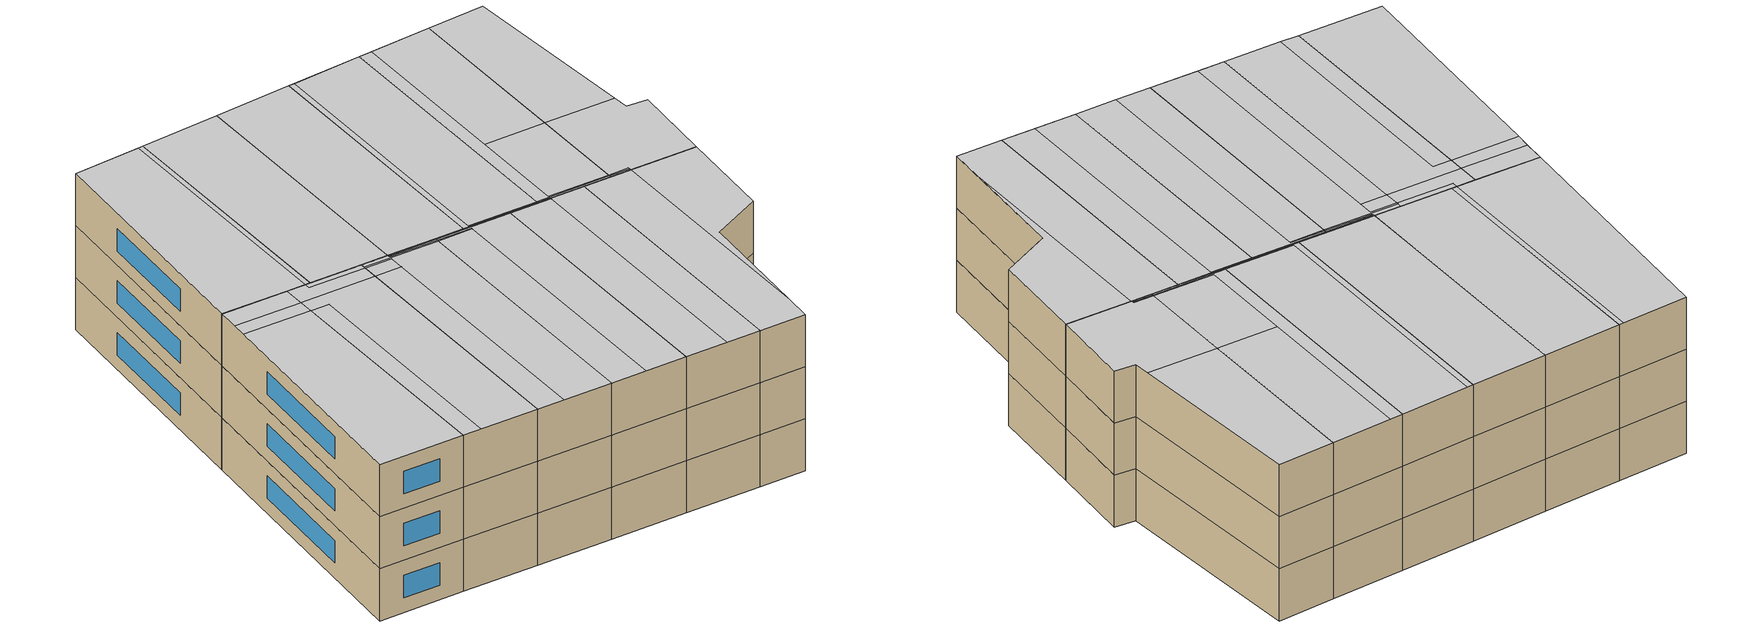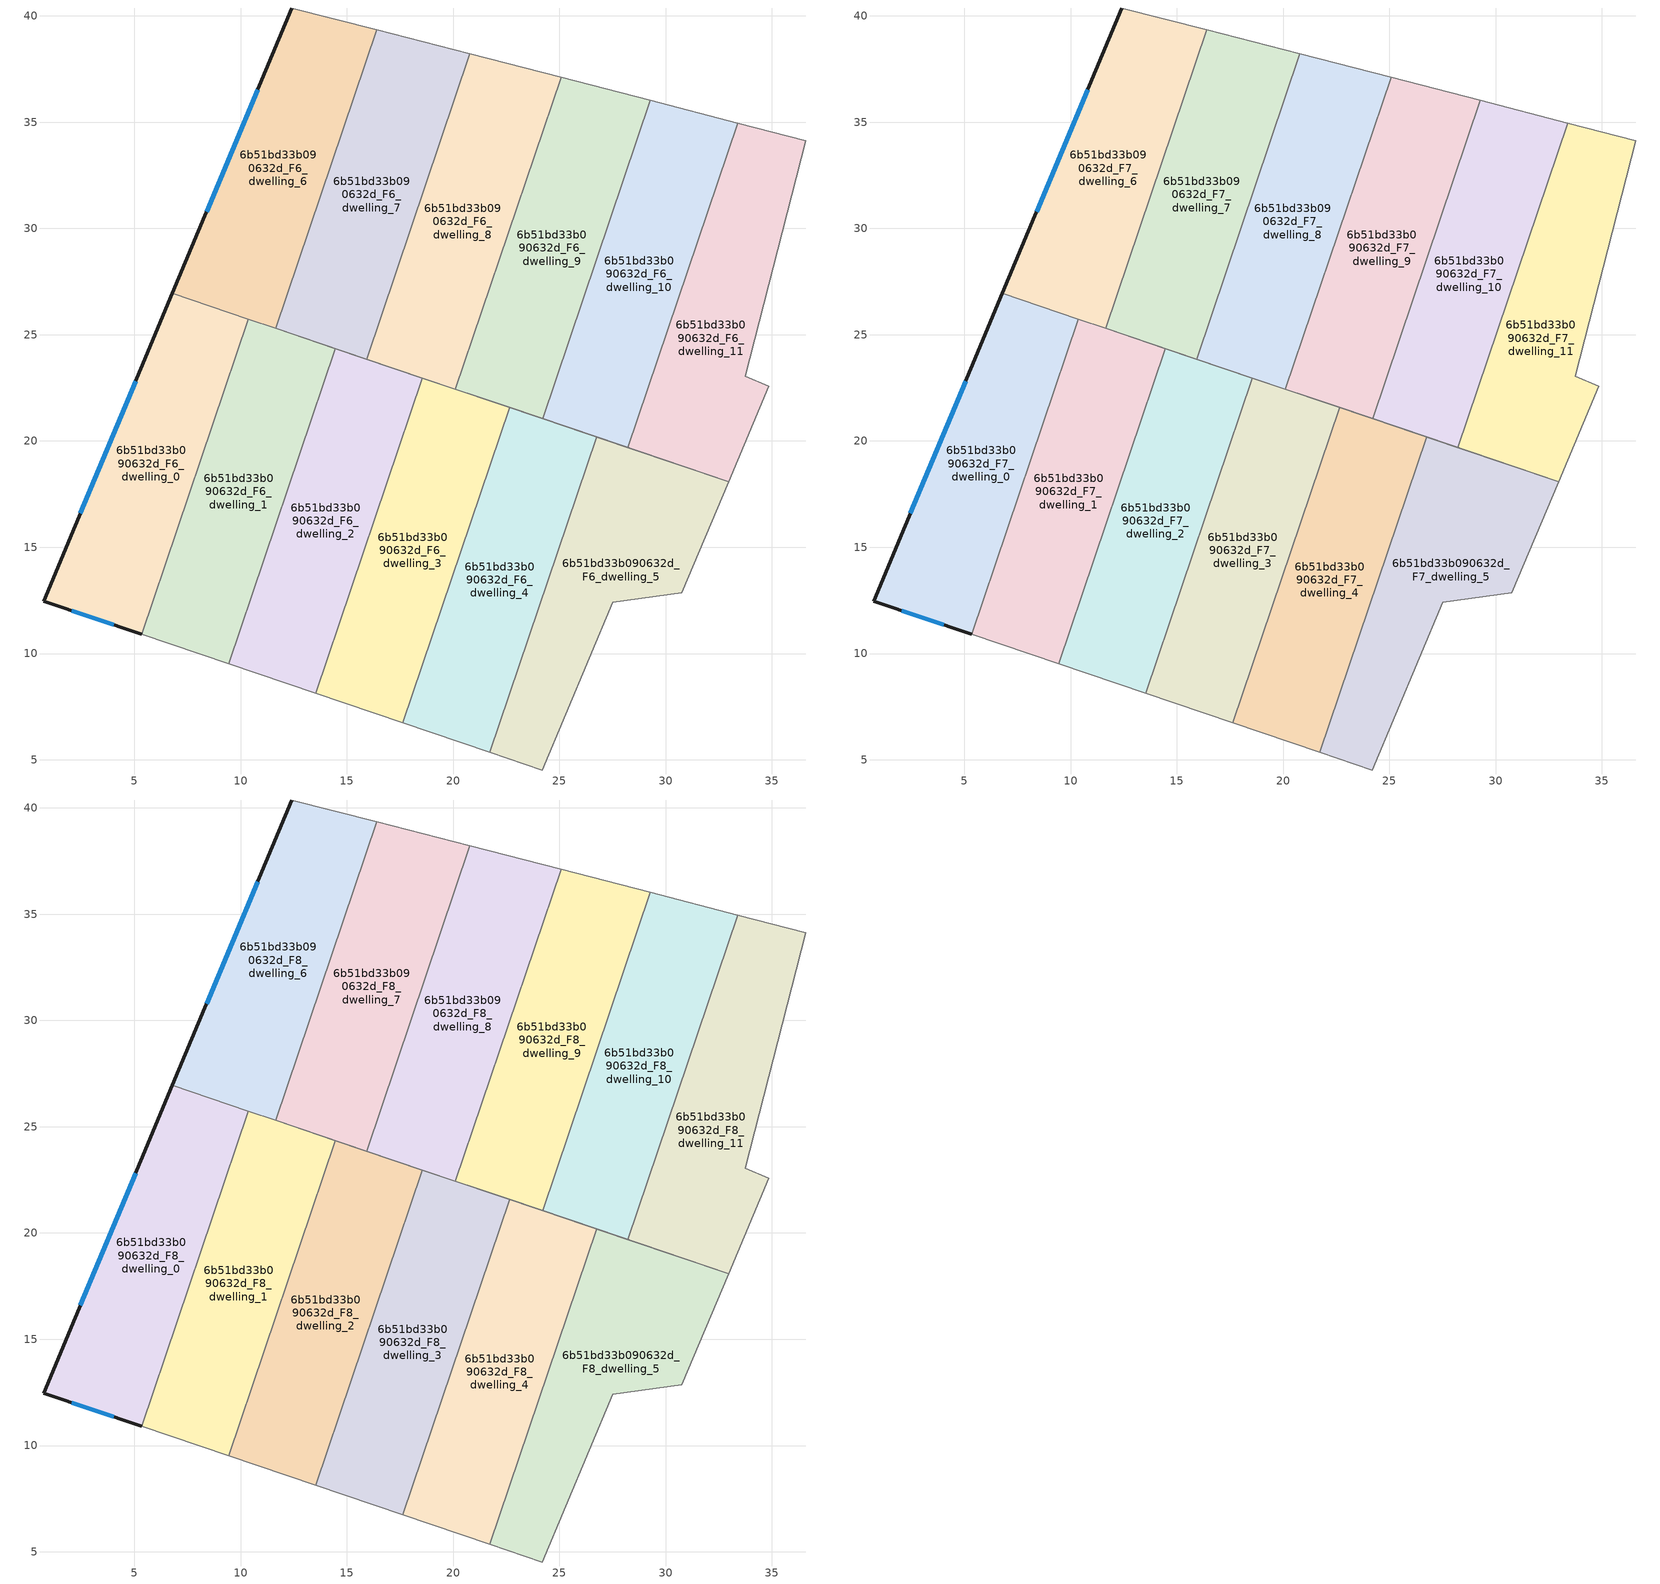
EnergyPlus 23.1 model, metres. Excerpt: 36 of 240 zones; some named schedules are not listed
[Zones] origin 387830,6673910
6b51bd33b090632d_F6_dwelling_0
 floor to 6b51bd33b090632d_F5_dwelling_0 (EU_floor_Construction): 10.37,25.74 5.35,10.91 0.73,12.47 6.79,26.95 z18
 wall outside (EU_wall_Construction): 6.79,26.95 0.73,12.47 5.35,10.91 z18:21
 wall to 6b51bd33b090632d_F6_dwelling_1 (EU_wall_Construction): 5.35,10.91 10.37,25.74 z18:21
 wall to 6b51bd33b090632d_F6_dwelling_6 (EU_wall_Construction): 10.37,25.74 6.79,26.95 z18:21
 window (EU_Window_Construction): 2.05,12.02 4.03,11.35 / 5.06,22.81 2.47,16.6 z18.86:20.14
6b51bd33b090632d_F6_dwelling_1
 floor to 6b51bd33b090632d_F5_dwelling_1 (EU_floor_Construction): 14.46,24.35 9.44,9.52 5.35,10.91 10.37,25.74 z18
 wall to 6b51bd33b090632d_F6_dwelling_2 (EU_wall_Construction): 9.44,9.52 14.46,24.35 z18:21
 wall adiabatic (EU_wall_Construction): 5.35,10.91 9.44,9.52 / 14.46,24.35 11.65,25.3 z18:21
 wall to 6b51bd33b090632d_F6_dwelling_6 (EU_wall_Construction): 11.65,25.3 10.37,25.74 z18:21
6b51bd33b090632d_F6_dwelling_10
 floor to 6b51bd33b090632d_F5_dwelling_10 (EU_floor_Construction): 33.4,34.96 28.22,19.69 24.21,21.05 29.28,36.02 z18
 wall to 6b51bd33b090632d_F6_dwelling_11 (EU_wall_Construction): 28.22,19.69 33.4,34.96 z18:21
 wall adiabatic (EU_wall_Construction): 24.21,21.05 28.22,19.69 / 33.4,34.96 29.28,36.02 z18:21
 wall to 6b51bd33b090632d_F6_dwelling_9 (EU_wall_Construction): 29.28,36.02 24.21,21.05 z18:21
6b51bd33b090632d_F6_dwelling_11
 floor to 6b51bd33b090632d_F5_dwelling_11 (EU_floor_Construction): 36.6,34.13 33.75,23.04 34.85,22.58 32.96,18.08 28.22,19.69 33.4,34.96 z18
 wall adiabatic (EU_wall_Construction): 28.22,19.69 32.96,18.08 34.85,22.58 33.75,23.04 36.6,34.13 33.4,34.96 z18:21
6b51bd33b090632d_F6_dwelling_2
 floor to 6b51bd33b090632d_F5_dwelling_2 (EU_floor_Construction): 18.56,22.96 13.54,8.13 9.44,9.52 14.46,24.35 z18
 wall adiabatic (EU_wall_Construction): 9.44,9.52 13.54,8.13 18.56,22.96 14.46,24.35 z18:21
6b51bd33b090632d_F6_dwelling_3
 floor to 6b51bd33b090632d_F5_dwelling_3 (EU_floor_Construction): 22.65,21.58 17.63,6.75 13.54,8.13 18.56,22.96 z18
 wall to 6b51bd33b090632d_F6_dwelling_4 (EU_wall_Construction): 17.63,6.75 22.65,21.58 z18:21
 wall adiabatic (EU_wall_Construction): 22.65,21.58 18.56,22.96 13.54,8.13 17.63,6.75 z18:21
6b51bd33b090632d_F6_dwelling_4
 floor to 6b51bd33b090632d_F5_dwelling_4 (EU_floor_Construction): 26.75,20.19 21.72,5.36 17.63,6.75 22.65,21.58 z18
 wall to 6b51bd33b090632d_F6_dwelling_5 (EU_wall_Construction): 21.72,5.36 26.75,20.19 z18:21
 wall adiabatic (EU_wall_Construction): 17.63,6.75 21.72,5.36 / 26.75,20.19 22.65,21.58 z18:21
6b51bd33b090632d_F6_dwelling_5
 floor to 6b51bd33b090632d_F5_dwelling_5 (EU_floor_Construction): 32.96,18.08 30.77,12.86 27.51,12.42 24.2,4.52 21.72,5.36 26.75,20.19 z18
 wall adiabatic (EU_wall_Construction): 21.72,5.36 24.2,4.52 27.51,12.42 30.77,12.86 32.96,18.08 26.75,20.19 z18:21
6b51bd33b090632d_F6_dwelling_6
 floor to 6b51bd33b090632d_F5_dwelling_6 (EU_floor_Construction): 16.4,39.34 11.65,25.3 6.79,26.95 12.41,40.37 z18
 wall outside (EU_wall_Construction): 12.41,40.37 6.79,26.95 z18:21
 wall to 6b51bd33b090632d_F6_dwelling_7 (EU_wall_Construction): 11.65,25.3 16.4,39.34 z18:21
 wall adiabatic (EU_wall_Construction): 16.4,39.34 12.41,40.37 z18:21
 window (EU_Window_Construction): 10.81,36.53 8.4,30.78 z18.86:20.14
6b51bd33b090632d_F6_dwelling_7
 floor to 6b51bd33b090632d_F5_dwelling_7 (EU_floor_Construction): 20.79,38.21 15.93,23.85 11.65,25.3 16.4,39.34 z18
 wall to 6b51bd33b090632d_F6_dwelling_8 (EU_wall_Construction): 15.93,23.85 20.79,38.21 z18:21
 wall adiabatic (EU_wall_Construction): 11.65,25.3 15.93,23.85 / 20.79,38.21 16.4,39.34 z18:21
6b51bd33b090632d_F6_dwelling_8
 floor to 6b51bd33b090632d_F5_dwelling_8 (EU_floor_Construction): 25.08,37.1 20.11,22.44 15.93,23.85 20.79,38.21 z18
 wall to 6b51bd33b090632d_F6_dwelling_9 (EU_wall_Construction): 20.11,22.44 25.08,37.1 z18:21
 wall adiabatic (EU_wall_Construction): 15.93,23.85 20.11,22.44 / 25.08,37.1 20.79,38.21 z18:21
6b51bd33b090632d_F6_dwelling_9
 floor to 6b51bd33b090632d_F5_dwelling_9 (EU_floor_Construction): 29.28,36.02 24.21,21.05 20.11,22.44 25.08,37.1 z18
 wall adiabatic (EU_wall_Construction): 20.11,22.44 24.21,21.05 / 29.28,36.02 25.08,37.1 z18:21
6b51bd33b090632d_F7_dwelling_0
 floor to 6b51bd33b090632d_F6_dwelling_0 (EU_floor_Construction): 10.37,25.74 5.35,10.91 0.73,12.47 6.79,26.95 z21
 wall outside (EU_wall_Construction): 6.79,26.95 0.73,12.47 5.35,10.91 z21:24
 wall to 6b51bd33b090632d_F7_dwelling_1 (EU_wall_Construction): 5.35,10.91 10.37,25.74 z21:24
 wall to 6b51bd33b090632d_F7_dwelling_6 (EU_wall_Construction): 10.37,25.74 6.79,26.95 z21:24
 window (EU_Window_Construction): 2.05,12.02 4.03,11.35 / 5.06,22.81 2.47,16.6 z21.86:23.14
6b51bd33b090632d_F7_dwelling_1
 floor to 6b51bd33b090632d_F6_dwelling_1 (EU_floor_Construction): 14.46,24.35 9.44,9.52 5.35,10.91 10.37,25.74 z21
 wall to 6b51bd33b090632d_F7_dwelling_2 (EU_wall_Construction): 9.44,9.52 14.46,24.35 z21:24
 wall adiabatic (EU_wall_Construction): 5.35,10.91 9.44,9.52 / 14.46,24.35 11.65,25.3 z21:24
 wall to 6b51bd33b090632d_F7_dwelling_6 (EU_wall_Construction): 11.65,25.3 10.37,25.74 z21:24
6b51bd33b090632d_F7_dwelling_10
 floor to 6b51bd33b090632d_F6_dwelling_10 (EU_floor_Construction): 33.4,34.96 28.22,19.69 24.21,21.05 29.28,36.02 z21
 wall to 6b51bd33b090632d_F7_dwelling_11 (EU_wall_Construction): 28.22,19.69 33.4,34.96 z21:24
 wall adiabatic (EU_wall_Construction): 24.21,21.05 28.22,19.69 / 33.4,34.96 29.28,36.02 z21:24
 wall to 6b51bd33b090632d_F7_dwelling_9 (EU_wall_Construction): 29.28,36.02 24.21,21.05 z21:24
6b51bd33b090632d_F7_dwelling_11
 floor to 6b51bd33b090632d_F6_dwelling_11 (EU_floor_Construction): 36.6,34.13 33.75,23.04 34.85,22.58 32.96,18.08 28.22,19.69 33.4,34.96 z21
 wall adiabatic (EU_wall_Construction): 28.22,19.69 32.96,18.08 34.85,22.58 33.75,23.04 36.6,34.13 33.4,34.96 z21:24
6b51bd33b090632d_F7_dwelling_2
 floor to 6b51bd33b090632d_F6_dwelling_2 (EU_floor_Construction): 18.56,22.96 13.54,8.13 9.44,9.52 14.46,24.35 z21
 wall adiabatic (EU_wall_Construction): 9.44,9.52 13.54,8.13 18.56,22.96 14.46,24.35 z21:24
6b51bd33b090632d_F7_dwelling_3
 floor to 6b51bd33b090632d_F6_dwelling_3 (EU_floor_Construction): 22.65,21.58 17.63,6.75 13.54,8.13 18.56,22.96 z21
 wall to 6b51bd33b090632d_F7_dwelling_4 (EU_wall_Construction): 17.63,6.75 22.65,21.58 z21:24
 wall adiabatic (EU_wall_Construction): 22.65,21.58 18.56,22.96 13.54,8.13 17.63,6.75 z21:24
6b51bd33b090632d_F7_dwelling_4
 floor to 6b51bd33b090632d_F6_dwelling_4 (EU_floor_Construction): 26.75,20.19 21.72,5.36 17.63,6.75 22.65,21.58 z21
 wall to 6b51bd33b090632d_F7_dwelling_5 (EU_wall_Construction): 21.72,5.36 26.75,20.19 z21:24
 wall adiabatic (EU_wall_Construction): 17.63,6.75 21.72,5.36 / 26.75,20.19 22.65,21.58 z21:24
6b51bd33b090632d_F7_dwelling_5
 floor to 6b51bd33b090632d_F6_dwelling_5 (EU_floor_Construction): 32.96,18.08 30.77,12.86 27.51,12.42 24.2,4.52 21.72,5.36 26.75,20.19 z21
 wall adiabatic (EU_wall_Construction): 21.72,5.36 24.2,4.52 27.51,12.42 30.77,12.86 32.96,18.08 26.75,20.19 z21:24
6b51bd33b090632d_F7_dwelling_6
 floor to 6b51bd33b090632d_F6_dwelling_6 (EU_floor_Construction): 16.4,39.34 11.65,25.3 6.79,26.95 12.41,40.37 z21
 wall outside (EU_wall_Construction): 12.41,40.37 6.79,26.95 z21:24
 wall to 6b51bd33b090632d_F7_dwelling_7 (EU_wall_Construction): 11.65,25.3 16.4,39.34 z21:24
 wall adiabatic (EU_wall_Construction): 16.4,39.34 12.41,40.37 z21:24
 window (EU_Window_Construction): 10.81,36.53 8.4,30.78 z21.86:23.14
6b51bd33b090632d_F7_dwelling_7
 floor to 6b51bd33b090632d_F6_dwelling_7 (EU_floor_Construction): 20.79,38.21 15.93,23.85 11.65,25.3 16.4,39.34 z21
 wall to 6b51bd33b090632d_F7_dwelling_8 (EU_wall_Construction): 15.93,23.85 20.79,38.21 z21:24
 wall adiabatic (EU_wall_Construction): 11.65,25.3 15.93,23.85 / 20.79,38.21 16.4,39.34 z21:24
6b51bd33b090632d_F7_dwelling_8
 floor to 6b51bd33b090632d_F6_dwelling_8 (EU_floor_Construction): 25.08,37.1 20.11,22.44 15.93,23.85 20.79,38.21 z21
 wall to 6b51bd33b090632d_F7_dwelling_9 (EU_wall_Construction): 20.11,22.44 25.08,37.1 z21:24
 wall adiabatic (EU_wall_Construction): 15.93,23.85 20.11,22.44 / 25.08,37.1 20.79,38.21 z21:24
6b51bd33b090632d_F7_dwelling_9
 floor to 6b51bd33b090632d_F6_dwelling_9 (EU_floor_Construction): 29.28,36.02 24.21,21.05 20.11,22.44 25.08,37.1 z21
 wall adiabatic (EU_wall_Construction): 20.11,22.44 24.21,21.05 / 29.28,36.02 25.08,37.1 z21:24
6b51bd33b090632d_F8_dwelling_0
 floor to 6b51bd33b090632d_F7_dwelling_0 (EU_floor_Construction): 10.37,25.74 5.35,10.91 0.73,12.47 6.79,26.95 z24
 wall outside (EU_wall_Construction): 6.79,26.95 0.73,12.47 5.35,10.91 z24:27
 wall to 6b51bd33b090632d_F8_dwelling_1 (EU_wall_Construction): 5.35,10.91 10.37,25.74 z24:27
 wall to 6b51bd33b090632d_F8_dwelling_6 (EU_wall_Construction): 10.37,25.74 6.79,26.95 z24:27
 window (EU_Window_Construction): 2.05,12.02 4.03,11.35 / 5.06,22.81 2.47,16.6 z24.86:26.14
 ceiling to 6b51bd33b090632d_F9_dwelling_1 (EU_floor_Construction): 5.35,10.91 9.69,23.72 5.97,24.98 0.73,12.47 z27
 ceiling to 6b51bd33b090632d_F9_dwelling_0 (EU_floor_Construction): 9.97,24.55 10.37,25.74 6.79,26.95 6.31,25.79 z27
 ceiling to 6b51bd33b090632d_F9_dwelling_3 (EU_floor_Construction): 9.69,23.72 9.97,24.55 6.31,25.79 5.97,24.98 z27
6b51bd33b090632d_F8_dwelling_1
 floor to 6b51bd33b090632d_F7_dwelling_1 (EU_floor_Construction): 14.46,24.35 9.44,9.52 5.35,10.91 10.37,25.74 z24
 wall to 6b51bd33b090632d_F8_dwelling_2 (EU_wall_Construction): 9.44,9.52 14.46,24.35 z24:27
 wall adiabatic (EU_wall_Construction): 5.35,10.91 9.44,9.52 / 14.46,24.35 11.65,25.3 z24:27
 wall to 6b51bd33b090632d_F8_dwelling_6 (EU_wall_Construction): 11.65,25.3 10.37,25.74 z24:27
 ceiling to 6b51bd33b090632d_F9_dwelling_3 (EU_floor_Construction): 9.44,9.52 14.06,23.17 9.97,24.55 9.69,23.72 10.69,23.38 6.35,10.57 z27
 ceiling to 6b51bd33b090632d_F9_dwelling_1 (EU_floor_Construction): 6.35,10.57 10.69,23.38 9.69,23.72 5.35,10.91 z27
 ceiling to 6b51bd33b090632d_F9_dwelling_0 (EU_floor_Construction): 14.06,23.17 14.35,24.03 11.27,25.07 11.37,25.39 10.37,25.74 9.97,24.55 z27
 ceiling adiabatic (EU_roof_Construction): 14.35,24.03 14.46,24.35 11.37,25.39 11.27,25.07 z27
6b51bd33b090632d_F8_dwelling_10
 floor to 6b51bd33b090632d_F7_dwelling_10 (EU_floor_Construction): 33.4,34.96 28.22,19.69 24.21,21.05 29.28,36.02 z24
 wall to 6b51bd33b090632d_F8_dwelling_11 (EU_wall_Construction): 28.22,19.69 33.4,34.96 z24:27
 wall adiabatic (EU_wall_Construction): 24.21,21.05 28.22,19.69 / 33.4,34.96 29.28,36.02 z24:27
 wall to 6b51bd33b090632d_F8_dwelling_9 (EU_wall_Construction): 29.28,36.02 24.21,21.05 z24:27
 ceiling to 6b51bd33b090632d_F9_dwelling_8 (EU_floor_Construction): 30.1,25.23 33.4,34.96 30,35.83 26.79,26.35 z27
 ceiling to 6b51bd33b090632d_F9_dwelling_10 (EU_floor_Construction): 28.29,19.88 30.1,25.23 26.79,26.35 24.98,21 z27
 ceiling to 6b51bd33b090632d_F9_dwelling_9 (EU_floor_Construction): 28.23,19.69 28.26,19.79 24.24,21.15 24.21,21.06 24.92,20.82 24.92,20.81 z27
 ceiling to 6b51bd33b090632d_F9_dwelling_6 (EU_floor_Construction): 28.29,19.88 24.98,21 30,35.83 29.28,36.02 24.24,21.15 28.26,19.79 z27
 ceiling to 6b51bd33b090632d_F9_dwelling_4 (EU_floor_Construction): 24.92,20.81 24.92,20.82 24.21,21.06 24.21,21.05 z27
6b51bd33b090632d_F8_dwelling_11
 floor to 6b51bd33b090632d_F7_dwelling_11 (EU_floor_Construction): 36.6,34.13 33.75,23.04 34.85,22.58 32.96,18.08 28.22,19.69 33.4,34.96 z24
 wall adiabatic (EU_wall_Construction): 28.22,19.69 32.96,18.08 34.85,22.58 33.75,23.04 36.6,34.13 33.4,34.96 z24:27
 ceiling to 6b51bd33b090632d_F9_dwelling_10 (EU_floor_Construction): 32.96,18.08 34.85,22.58 33.75,23.04 33.98,23.92 30.1,25.23 28.29,19.88 29.4,19.5 29.33,19.31 z27
 ceiling to 6b51bd33b090632d_F9_dwelling_8 (EU_floor_Construction): 33.98,23.92 36.6,34.13 33.4,34.96 30.1,25.23 z27
 ceiling to 6b51bd33b090632d_F9_dwelling_6 (EU_floor_Construction): 29.37,19.41 29.4,19.5 28.29,19.88 28.26,19.79 z27
 ceiling to 6b51bd33b090632d_F9_dwelling_9 (EU_floor_Construction): 29.33,19.31 29.37,19.41 28.26,19.79 28.23,19.69 z27
6b51bd33b090632d_F8_dwelling_2
 floor to 6b51bd33b090632d_F7_dwelling_2 (EU_floor_Construction): 18.56,22.96 13.54,8.13 9.44,9.52 14.46,24.35 z24
 wall adiabatic (EU_wall_Construction): 9.44,9.52 13.54,8.13 18.56,22.96 14.46,24.35 z24:27
 ceiling to 6b51bd33b090632d_F9_dwelling_5 (EU_floor_Construction): 13.54,8.13 18.48,22.72 14.38,24.11 14.35,24.03 15.83,23.53 10.92,9.02 z27
 ceiling to 6b51bd33b090632d_F9_dwelling_3 (EU_floor_Construction): 10.92,9.02 15.54,22.67 14.06,23.17 9.44,9.52 z27
 ceiling to 6b51bd33b090632d_F9_dwelling_7 (EU_floor_Construction): 18.51,22.81 18.53,22.89 15.92,23.78 15.89,23.7 z27
 ceiling to 6b51bd33b090632d_F9_dwelling_0 (EU_floor_Construction): 15.54,22.67 15.83,23.53 14.35,24.03 14.06,23.17 z27
 ceiling to 6b51bd33b090632d_F9_dwelling_4 (EU_floor_Construction): 18.53,22.89 18.56,22.96 15.94,23.85 15.92,23.78 z27
 ceiling to 6b51bd33b090632d_F9_dwelling_2 (EU_floor_Construction): 18.48,22.72 18.51,22.81 15.89,23.7 15.94,23.85 14.46,24.35 14.38,24.11 z27
6b51bd33b090632d_F8_dwelling_3
 floor to 6b51bd33b090632d_F7_dwelling_3 (EU_floor_Construction): 22.65,21.58 17.63,6.75 13.54,8.13 18.56,22.96 z24
 wall to 6b51bd33b090632d_F8_dwelling_4 (EU_wall_Construction): 17.63,6.75 22.65,21.58 z24:27
 wall adiabatic (EU_wall_Construction): 22.65,21.58 18.56,22.96 13.54,8.13 17.63,6.75 z24:27
 ceiling to 6b51bd33b090632d_F9_dwelling_7 (EU_floor_Construction): 17.63,6.75 22.63,21.5 18.53,22.89 18.51,22.81 20.4,22.17 15.43,7.49 z27
 ceiling to 6b51bd33b090632d_F9_dwelling_5 (EU_floor_Construction): 15.43,7.49 20.37,22.08 18.48,22.72 13.54,8.13 z27
 ceiling to 6b51bd33b090632d_F9_dwelling_4 (EU_floor_Construction): 22.63,21.5 22.65,21.57 18.56,22.96 18.53,22.89 z27
 ceiling to 6b51bd33b090632d_F9_dwelling_2 (EU_floor_Construction): 20.37,22.08 20.4,22.17 18.51,22.81 18.48,22.72 z27
6b51bd33b090632d_F8_dwelling_4
 floor to 6b51bd33b090632d_F7_dwelling_4 (EU_floor_Construction): 26.75,20.19 21.72,5.36 17.63,6.75 22.65,21.58 z24
 wall to 6b51bd33b090632d_F8_dwelling_5 (EU_wall_Construction): 21.72,5.36 26.75,20.19 z24:27
 wall adiabatic (EU_wall_Construction): 17.63,6.75 21.72,5.36 / 26.75,20.19 22.65,21.58 z24:27
 ceiling to 6b51bd33b090632d_F9_dwelling_9 (EU_floor_Construction): 21.73,5.36 26.75,20.19 24.92,20.81 19.89,5.98 z27
 ceiling to 6b51bd33b090632d_F9_dwelling_7 (EU_floor_Construction): 19.89,5.98 24.89,20.74 22.63,21.5 17.63,6.75 z27
 ceiling to 6b51bd33b090632d_F9_dwelling_4 (EU_floor_Construction): 24.89,20.74 24.92,20.81 22.65,21.57 22.63,21.5 z27
6b51bd33b090632d_F8_dwelling_5
 floor to 6b51bd33b090632d_F7_dwelling_5 (EU_floor_Construction): 32.96,18.08 30.77,12.86 27.51,12.42 24.2,4.52 21.72,5.36 26.75,20.19 z24
 wall adiabatic (EU_wall_Construction): 21.72,5.36 24.2,4.52 27.51,12.42 30.77,12.86 32.96,18.08 26.75,20.19 z24:27
 ceiling to 6b51bd33b090632d_F9_dwelling_9 (EU_floor_Construction): 24.83,6.02 29.33,19.31 26.75,20.19 21.73,5.36 24.2,4.52 z27
 ceiling to 6b51bd33b090632d_F9_dwelling_10 (EU_floor_Construction): 30.77,12.86 32.96,18.08 29.33,19.31 24.83,6.02 27.51,12.42 z27
6b51bd33b090632d_F8_dwelling_6
 floor to 6b51bd33b090632d_F7_dwelling_6 (EU_floor_Construction): 16.4,39.34 11.65,25.3 6.79,26.95 12.41,40.37 z24
 wall outside (EU_wall_Construction): 12.41,40.37 6.79,26.95 z24:27
 wall to 6b51bd33b090632d_F8_dwelling_7 (EU_wall_Construction): 11.65,25.3 16.4,39.34 z24:27
 wall adiabatic (EU_wall_Construction): 16.4,39.34 12.41,40.37 z24:27
 window (EU_Window_Construction): 10.81,36.53 8.4,30.78 z24.86:26.14
 ceiling to 6b51bd33b090632d_F9_dwelling_0 (EU_floor_Construction): 11.37,25.4 16.12,39.41 12.41,40.37 6.79,26.95 z27
 ceiling to 6b51bd33b090632d_F9_dwelling_2 (EU_floor_Construction): 11.65,25.3 16.4,39.34 16.12,39.41 11.37,25.4 z27
6b51bd33b090632d_F8_dwelling_7
 floor to 6b51bd33b090632d_F7_dwelling_7 (EU_floor_Construction): 20.79,38.21 15.93,23.85 11.65,25.3 16.4,39.34 z24
 wall to 6b51bd33b090632d_F8_dwelling_8 (EU_wall_Construction): 15.93,23.85 20.79,38.21 z24:27
 wall adiabatic (EU_wall_Construction): 11.65,25.3 15.93,23.85 / 20.79,38.21 16.4,39.34 z24:27
 ceiling adiabatic (EU_roof_Construction): 15.93,23.85 20.79,38.21 16.4,39.34 11.65,25.3 z27
6b51bd33b090632d_F8_dwelling_8
 floor to 6b51bd33b090632d_F7_dwelling_8 (EU_floor_Construction): 25.08,37.1 20.11,22.44 15.93,23.85 20.79,38.21 z24
 wall to 6b51bd33b090632d_F8_dwelling_9 (EU_wall_Construction): 20.11,22.44 25.08,37.1 z24:27
 wall adiabatic (EU_wall_Construction): 15.93,23.85 20.11,22.44 / 25.08,37.1 20.79,38.21 z24:27
 ceiling to 6b51bd33b090632d_F9_dwelling_4 (EU_floor_Construction): 20.11,22.44 25.08,37.1 20.8,38.21 15.94,23.85 z27
 ceiling adiabatic (EU_roof_Construction): 15.94,23.85 20.8,38.21 20.79,38.21 15.93,23.85 z27
6b51bd33b090632d_F8_dwelling_9
 floor to 6b51bd33b090632d_F7_dwelling_9 (EU_floor_Construction): 29.28,36.02 24.21,21.05 20.11,22.44 25.08,37.1 z24
 wall adiabatic (EU_wall_Construction): 20.11,22.44 24.21,21.05 / 29.28,36.02 25.08,37.1 z24:27
 ceiling to 6b51bd33b090632d_F9_dwelling_6 (EU_floor_Construction): 24.24,21.15 29.28,36.02 25.43,37.01 20.49,22.42 z27
 ceiling to 6b51bd33b090632d_F9_dwelling_4 (EU_floor_Construction): 24.21,21.06 20.46,22.33 20.49,22.42 25.43,37.01 25.08,37.1 20.11,22.44 24.21,21.05 z27
 ceiling to 6b51bd33b090632d_F9_dwelling_9 (EU_floor_Construction): 24.21,21.06 24.24,21.15 20.49,22.42 20.46,22.33 z27
[Building]
EU S2 Campaign: North Axis=0; Terrain=City; Solar Distribution=FullExterior
[Site:Location]
Helsinki-Vantaa.AP: Latitude=60.317; Longitude=24.963; Time Zone=2; Elevation=54.6
[SizingPeriod:WeatherFileDays]
AnnualSizingPeriod: Begin Month=1; Begin Day of Month=1; End Month=12; End Day of Month=31; Day of Week for Start Day=Monday; Use Weather File Daylight Saving Period=No; Use Weather File Rain and Snow Indicators=No
[MATERIAL]
EU_InternalMass_Material: Roughness=MediumRough; Thickness=0.1; Conductivity=1; Density=1800; Specific Heat=900; Thermal Absorptance=0.9; Solar Absorptance=0.7; Visible Absorptance=0.7
[MATERIAL:NOMASS] Roughness=MediumRough; Thermal Absorptance=0.9; Solar Absorptance=0.7; Visible Absorptance=0.7
Name | Thermal Resistance
EU_wall_NoMass | 5.91765
EU_roof_NoMass | 11.1778
EU_floor_NoMass | 6.2875
[WINDOWMATERIAL:SIMPLEGLAZINGSYSTEM]
EU_Window_SimpleGlazing: UFactor=0.994035; Solar Heat Gain Coefficient=0.7; Visible Transmittance=0.7
[CONSTRUCTION]
EU_wall_Construction: EU_wall_NoMass
EU_roof_Construction: EU_roof_NoMass
EU_floor_Construction: EU_floor_NoMass
EU_Window_Construction: EU_Window_SimpleGlazing
EU_InternalMass_Construction: EU_InternalMass_Material
[ZONE] Type=1; Multiplier=1; Ceiling Height=autocalculate; Floor Area=autocalculate; Part of Total Floor Area=Yes
Name | Volume
6b51bd33b090632d_F6_dwelling_0; 6b51bd33b090632d_F7_dwelling_0; 6b51bd33b090632d_F8_dwelling_0 | 203.068
6b51bd33b090632d_F6_dwelling_1; 6b51bd33b090632d_F7_dwelling_1; 6b51bd33b090632d_F8_dwelling_1 | 203.062
6b51bd33b090632d_F6_dwelling_10; 6b51bd33b090632d_F7_dwelling_10; 6b51bd33b090632d_F8_dwelling_10 | 203.074
6b51bd33b090632d_F6_dwelling_11; 6b51bd33b090632d_F7_dwelling_11; 6b51bd33b090632d_F8_dwelling_11 | 203.073
6b51bd33b090632d_F6_dwelling_2; 6b51bd33b090632d_F7_dwelling_2; 6b51bd33b090632d_F8_dwelling_2 | 203.1
6b51bd33b090632d_F6_dwelling_3; 6b51bd33b090632d_F7_dwelling_3; 6b51bd33b090632d_F8_dwelling_3 | 203.061
6b51bd33b090632d_F6_dwelling_4; 6b51bd33b090632d_F7_dwelling_4; 6b51bd33b090632d_F8_dwelling_4 | 203.0625
6b51bd33b090632d_F6_dwelling_5; 6b51bd33b090632d_F7_dwelling_5; 6b51bd33b090632d_F8_dwelling_5 | 203.077
6b51bd33b090632d_F6_dwelling_6; 6b51bd33b090632d_F7_dwelling_6; 6b51bd33b090632d_F8_dwelling_6 | 203.058
6b51bd33b090632d_F6_dwelling_7; 6b51bd33b090632d_F7_dwelling_7; 6b51bd33b090632d_F8_dwelling_7 | 203.069
6b51bd33b090632d_F6_dwelling_8; 6b51bd33b090632d_F7_dwelling_8; 6b51bd33b090632d_F8_dwelling_8 | 203.076
6b51bd33b090632d_F6_dwelling_9; 6b51bd33b090632d_F7_dwelling_9; 6b51bd33b090632d_F8_dwelling_9 | 203.106
[INTERNALMASS] Construction=EU_InternalMass_Construction
Name | Zone or ZoneList | Surface Area
6b51bd33b090632d_F6_dwelling_0_EU_InternalMass | 6b51bd33b090632d_F6_dwelling_0 | 67.6896
6b51bd33b090632d_F6_dwelling_1_EU_InternalMass | 6b51bd33b090632d_F6_dwelling_1 | 67.6872
6b51bd33b090632d_F6_dwelling_2_EU_InternalMass | 6b51bd33b090632d_F6_dwelling_2 | 67.6998
6b51bd33b090632d_F6_dwelling_3_EU_InternalMass | 6b51bd33b090632d_F6_dwelling_3 | 67.6872
6b51bd33b090632d_F6_dwelling_4_EU_InternalMass | 6b51bd33b090632d_F6_dwelling_4 | 67.6872
6b51bd33b090632d_F6_dwelling_5_EU_InternalMass | 6b51bd33b090632d_F6_dwelling_5 | 67.6925
6b51bd33b090632d_F6_dwelling_6_EU_InternalMass | 6b51bd33b090632d_F6_dwelling_6 | 67.6862
6b51bd33b090632d_F6_dwelling_7_EU_InternalMass | 6b51bd33b090632d_F6_dwelling_7 | 67.6895
6b51bd33b090632d_F6_dwelling_8_EU_InternalMass | 6b51bd33b090632d_F6_dwelling_8 | 67.6921
6b51bd33b090632d_F6_dwelling_9_EU_InternalMass | 6b51bd33b090632d_F6_dwelling_9 | 67.7019
6b51bd33b090632d_F6_dwelling_10_EU_InternalMass | 6b51bd33b090632d_F6_dwelling_10 | 67.6917
6b51bd33b090632d_F6_dwelling_11_EU_InternalMass | 6b51bd33b090632d_F6_dwelling_11 | 67.6911
6b51bd33b090632d_F7_dwelling_0_EU_InternalMass | 6b51bd33b090632d_F7_dwelling_0 | 67.6896
6b51bd33b090632d_F7_dwelling_1_EU_InternalMass | 6b51bd33b090632d_F7_dwelling_1 | 67.6872
6b51bd33b090632d_F7_dwelling_2_EU_InternalMass | 6b51bd33b090632d_F7_dwelling_2 | 67.6998
6b51bd33b090632d_F7_dwelling_3_EU_InternalMass | 6b51bd33b090632d_F7_dwelling_3 | 67.6872
6b51bd33b090632d_F7_dwelling_4_EU_InternalMass | 6b51bd33b090632d_F7_dwelling_4 | 67.6872
6b51bd33b090632d_F7_dwelling_5_EU_InternalMass | 6b51bd33b090632d_F7_dwelling_5 | 67.6925
6b51bd33b090632d_F7_dwelling_6_EU_InternalMass | 6b51bd33b090632d_F7_dwelling_6 | 67.6862
6b51bd33b090632d_F7_dwelling_7_EU_InternalMass | 6b51bd33b090632d_F7_dwelling_7 | 67.6895
6b51bd33b090632d_F7_dwelling_8_EU_InternalMass | 6b51bd33b090632d_F7_dwelling_8 | 67.6921
6b51bd33b090632d_F7_dwelling_9_EU_InternalMass | 6b51bd33b090632d_F7_dwelling_9 | 67.7019
6b51bd33b090632d_F7_dwelling_10_EU_InternalMass | 6b51bd33b090632d_F7_dwelling_10 | 67.6917
6b51bd33b090632d_F7_dwelling_11_EU_InternalMass | 6b51bd33b090632d_F7_dwelling_11 | 67.6911
6b51bd33b090632d_F8_dwelling_0_EU_InternalMass | 6b51bd33b090632d_F8_dwelling_0 | 67.6896
6b51bd33b090632d_F8_dwelling_1_EU_InternalMass | 6b51bd33b090632d_F8_dwelling_1 | 67.6872
6b51bd33b090632d_F8_dwelling_2_EU_InternalMass | 6b51bd33b090632d_F8_dwelling_2 | 67.6998
6b51bd33b090632d_F8_dwelling_3_EU_InternalMass | 6b51bd33b090632d_F8_dwelling_3 | 67.6872
6b51bd33b090632d_F8_dwelling_4_EU_InternalMass | 6b51bd33b090632d_F8_dwelling_4 | 67.6872
6b51bd33b090632d_F8_dwelling_5_EU_InternalMass | 6b51bd33b090632d_F8_dwelling_5 | 67.6925
6b51bd33b090632d_F8_dwelling_6_EU_InternalMass | 6b51bd33b090632d_F8_dwelling_6 | 67.6862
6b51bd33b090632d_F8_dwelling_7_EU_InternalMass | 6b51bd33b090632d_F8_dwelling_7 | 67.6895
6b51bd33b090632d_F8_dwelling_8_EU_InternalMass | 6b51bd33b090632d_F8_dwelling_8 | 67.6921
6b51bd33b090632d_F8_dwelling_9_EU_InternalMass | 6b51bd33b090632d_F8_dwelling_9 | 67.7019
6b51bd33b090632d_F8_dwelling_10_EU_InternalMass | 6b51bd33b090632d_F8_dwelling_10 | 67.6917
6b51bd33b090632d_F8_dwelling_11_EU_InternalMass | 6b51bd33b090632d_F8_dwelling_11 | 67.6911
[OTHEREQUIPMENT] Fuel Type=Electricity; Design Level Calculation Method=Watts/Area; Power per Zone Floor Area=1; Fraction Latent=0; Fraction Radiant=0; Fraction Lost=0; Carbon Dioxide Generation Rate=0; EndUse Subcategory=EU_Step8_InternalGains
Name | Zone or ZoneList or Space or SpaceList | Schedule
EU_Step8_InternalGain_6b51bd33b090632d_F6_dwelling_0_f000 | 6b51bd33b090632d_F6_dwelling_0 | EU_Step8_GainSchedule_6b51bd33b090632d_F6_dwelling_0_f000
EU_Step8_InternalGain_6b51bd33b090632d_F6_dwelling_1_f000 | 6b51bd33b090632d_F6_dwelling_1 | EU_Step8_GainSchedule_6b51bd33b090632d_F6_dwelling_1_f000
EU_Step8_InternalGain_6b51bd33b090632d_F6_dwelling_2_f000 | 6b51bd33b090632d_F6_dwelling_2 | EU_Step8_GainSchedule_6b51bd33b090632d_F6_dwelling_2_f000
EU_Step8_InternalGain_6b51bd33b090632d_F6_dwelling_3_f000 | 6b51bd33b090632d_F6_dwelling_3 | EU_Step8_GainSchedule_6b51bd33b090632d_F6_dwelling_3_f000
EU_Step8_InternalGain_6b51bd33b090632d_F6_dwelling_4_f000 | 6b51bd33b090632d_F6_dwelling_4 | EU_Step8_GainSchedule_6b51bd33b090632d_F6_dwelling_4_f000
EU_Step8_InternalGain_6b51bd33b090632d_F6_dwelling_5_f000 | 6b51bd33b090632d_F6_dwelling_5 | EU_Step8_GainSchedule_6b51bd33b090632d_F6_dwelling_5_f000
EU_Step8_InternalGain_6b51bd33b090632d_F6_dwelling_6_f000 | 6b51bd33b090632d_F6_dwelling_6 | EU_Step8_GainSchedule_6b51bd33b090632d_F6_dwelling_6_f000
EU_Step8_InternalGain_6b51bd33b090632d_F6_dwelling_7_f000 | 6b51bd33b090632d_F6_dwelling_7 | EU_Step8_GainSchedule_6b51bd33b090632d_F6_dwelling_7_f000
EU_Step8_InternalGain_6b51bd33b090632d_F6_dwelling_8_f000 | 6b51bd33b090632d_F6_dwelling_8 | EU_Step8_GainSchedule_6b51bd33b090632d_F6_dwelling_8_f000
EU_Step8_InternalGain_6b51bd33b090632d_F6_dwelling_9_f000 | 6b51bd33b090632d_F6_dwelling_9 | EU_Step8_GainSchedule_6b51bd33b090632d_F6_dwelling_9_f000
EU_Step8_InternalGain_6b51bd33b090632d_F6_dwelling_10_f000 | 6b51bd33b090632d_F6_dwelling_10 | EU_Step8_GainSchedule_6b51bd33b090632d_F6_dwelling_10_f000
EU_Step8_InternalGain_6b51bd33b090632d_F6_dwelling_11_f000 | 6b51bd33b090632d_F6_dwelling_11 | EU_Step8_GainSchedule_6b51bd33b090632d_F6_dwelling_11_f000
EU_Step8_InternalGain_6b51bd33b090632d_F7_dwelling_0_f000 | 6b51bd33b090632d_F7_dwelling_0 | EU_Step8_GainSchedule_6b51bd33b090632d_F7_dwelling_0_f000
EU_Step8_InternalGain_6b51bd33b090632d_F7_dwelling_1_f000 | 6b51bd33b090632d_F7_dwelling_1 | EU_Step8_GainSchedule_6b51bd33b090632d_F7_dwelling_1_f000
EU_Step8_InternalGain_6b51bd33b090632d_F7_dwelling_2_f000 | 6b51bd33b090632d_F7_dwelling_2 | EU_Step8_GainSchedule_6b51bd33b090632d_F7_dwelling_2_f000
EU_Step8_InternalGain_6b51bd33b090632d_F7_dwelling_3_f000 | 6b51bd33b090632d_F7_dwelling_3 | EU_Step8_GainSchedule_6b51bd33b090632d_F7_dwelling_3_f000
EU_Step8_InternalGain_6b51bd33b090632d_F7_dwelling_4_f000 | 6b51bd33b090632d_F7_dwelling_4 | EU_Step8_GainSchedule_6b51bd33b090632d_F7_dwelling_4_f000
EU_Step8_InternalGain_6b51bd33b090632d_F7_dwelling_5_f000 | 6b51bd33b090632d_F7_dwelling_5 | EU_Step8_GainSchedule_6b51bd33b090632d_F7_dwelling_5_f000
EU_Step8_InternalGain_6b51bd33b090632d_F7_dwelling_6_f000 | 6b51bd33b090632d_F7_dwelling_6 | EU_Step8_GainSchedule_6b51bd33b090632d_F7_dwelling_6_f000
EU_Step8_InternalGain_6b51bd33b090632d_F7_dwelling_7_f000 | 6b51bd33b090632d_F7_dwelling_7 | EU_Step8_GainSchedule_6b51bd33b090632d_F7_dwelling_7_f000
EU_Step8_InternalGain_6b51bd33b090632d_F7_dwelling_8_f000 | 6b51bd33b090632d_F7_dwelling_8 | EU_Step8_GainSchedule_6b51bd33b090632d_F7_dwelling_8_f000
EU_Step8_InternalGain_6b51bd33b090632d_F7_dwelling_9_f000 | 6b51bd33b090632d_F7_dwelling_9 | EU_Step8_GainSchedule_6b51bd33b090632d_F7_dwelling_9_f000
EU_Step8_InternalGain_6b51bd33b090632d_F7_dwelling_10_f000 | 6b51bd33b090632d_F7_dwelling_10 | EU_Step8_GainSchedule_6b51bd33b090632d_F7_dwelling_10_f000
EU_Step8_InternalGain_6b51bd33b090632d_F7_dwelling_11_f000 | 6b51bd33b090632d_F7_dwelling_11 | EU_Step8_GainSchedule_6b51bd33b090632d_F7_dwelling_11_f000
EU_Step8_InternalGain_6b51bd33b090632d_F8_dwelling_0_f000 | 6b51bd33b090632d_F8_dwelling_0 | EU_Step8_GainSchedule_6b51bd33b090632d_F8_dwelling_0_f000
EU_Step8_InternalGain_6b51bd33b090632d_F8_dwelling_1_f000 | 6b51bd33b090632d_F8_dwelling_1 | EU_Step8_GainSchedule_6b51bd33b090632d_F8_dwelling_1_f000
EU_Step8_InternalGain_6b51bd33b090632d_F8_dwelling_2_f000 | 6b51bd33b090632d_F8_dwelling_2 | EU_Step8_GainSchedule_6b51bd33b090632d_F8_dwelling_2_f000
EU_Step8_InternalGain_6b51bd33b090632d_F8_dwelling_3_f000 | 6b51bd33b090632d_F8_dwelling_3 | EU_Step8_GainSchedule_6b51bd33b090632d_F8_dwelling_3_f000
EU_Step8_InternalGain_6b51bd33b090632d_F8_dwelling_4_f000 | 6b51bd33b090632d_F8_dwelling_4 | EU_Step8_GainSchedule_6b51bd33b090632d_F8_dwelling_4_f000
EU_Step8_InternalGain_6b51bd33b090632d_F8_dwelling_5_f000 | 6b51bd33b090632d_F8_dwelling_5 | EU_Step8_GainSchedule_6b51bd33b090632d_F8_dwelling_5_f000
EU_Step8_InternalGain_6b51bd33b090632d_F8_dwelling_6_f000 | 6b51bd33b090632d_F8_dwelling_6 | EU_Step8_GainSchedule_6b51bd33b090632d_F8_dwelling_6_f000
EU_Step8_InternalGain_6b51bd33b090632d_F8_dwelling_7_f000 | 6b51bd33b090632d_F8_dwelling_7 | EU_Step8_GainSchedule_6b51bd33b090632d_F8_dwelling_7_f000
EU_Step8_InternalGain_6b51bd33b090632d_F8_dwelling_8_f000 | 6b51bd33b090632d_F8_dwelling_8 | EU_Step8_GainSchedule_6b51bd33b090632d_F8_dwelling_8_f000
EU_Step8_InternalGain_6b51bd33b090632d_F8_dwelling_9_f000 | 6b51bd33b090632d_F8_dwelling_9 | EU_Step8_GainSchedule_6b51bd33b090632d_F8_dwelling_9_f000
EU_Step8_InternalGain_6b51bd33b090632d_F8_dwelling_10_f000 | 6b51bd33b090632d_F8_dwelling_10 | EU_Step8_GainSchedule_6b51bd33b090632d_F8_dwelling_10_f000
EU_Step8_InternalGain_6b51bd33b090632d_F8_dwelling_11_f000 | 6b51bd33b090632d_F8_dwelling_11 | EU_Step8_GainSchedule_6b51bd33b090632d_F8_dwelling_11_f000
[ZONEVENTILATION:DESIGNFLOWRATE] Schedule=EU_AlwaysOn; Design Flow Rate Calculation Method=AirChanges/Hour; Air Changes per Hour=0.596421; Ventilation Type=Natural; Fan Pressure Rise=0; Fan Total Efficiency=1; Constant Term Coefficient=1; Temperature Term Coefficient=0; Velocity Term Coefficient=0; Velocity Squared Term Coefficient=0; Minimum Indoor Temperature=-100; Maximum Indoor Temperature=100; Delta Temperature=-100; Minimum Outdoor Temperature=-100; Maximum Outdoor Temperature=100; Maximum Wind Speed=40
Name | Zone or ZoneList or Space or SpaceList
EU_ConstantAir_6b51bd33b090632d_F6_dwelling_0 | 6b51bd33b090632d_F6_dwelling_0
EU_ConstantAir_6b51bd33b090632d_F6_dwelling_1 | 6b51bd33b090632d_F6_dwelling_1
EU_ConstantAir_6b51bd33b090632d_F6_dwelling_2 | 6b51bd33b090632d_F6_dwelling_2
EU_ConstantAir_6b51bd33b090632d_F6_dwelling_3 | 6b51bd33b090632d_F6_dwelling_3
EU_ConstantAir_6b51bd33b090632d_F6_dwelling_4 | 6b51bd33b090632d_F6_dwelling_4
EU_ConstantAir_6b51bd33b090632d_F6_dwelling_5 | 6b51bd33b090632d_F6_dwelling_5
EU_ConstantAir_6b51bd33b090632d_F6_dwelling_6 | 6b51bd33b090632d_F6_dwelling_6
EU_ConstantAir_6b51bd33b090632d_F6_dwelling_7 | 6b51bd33b090632d_F6_dwelling_7
EU_ConstantAir_6b51bd33b090632d_F6_dwelling_8 | 6b51bd33b090632d_F6_dwelling_8
EU_ConstantAir_6b51bd33b090632d_F6_dwelling_9 | 6b51bd33b090632d_F6_dwelling_9
EU_ConstantAir_6b51bd33b090632d_F6_dwelling_10 | 6b51bd33b090632d_F6_dwelling_10
EU_ConstantAir_6b51bd33b090632d_F6_dwelling_11 | 6b51bd33b090632d_F6_dwelling_11
EU_ConstantAir_6b51bd33b090632d_F7_dwelling_0 | 6b51bd33b090632d_F7_dwelling_0
EU_ConstantAir_6b51bd33b090632d_F7_dwelling_1 | 6b51bd33b090632d_F7_dwelling_1
EU_ConstantAir_6b51bd33b090632d_F7_dwelling_2 | 6b51bd33b090632d_F7_dwelling_2
EU_ConstantAir_6b51bd33b090632d_F7_dwelling_3 | 6b51bd33b090632d_F7_dwelling_3
EU_ConstantAir_6b51bd33b090632d_F7_dwelling_4 | 6b51bd33b090632d_F7_dwelling_4
EU_ConstantAir_6b51bd33b090632d_F7_dwelling_5 | 6b51bd33b090632d_F7_dwelling_5
EU_ConstantAir_6b51bd33b090632d_F7_dwelling_6 | 6b51bd33b090632d_F7_dwelling_6
EU_ConstantAir_6b51bd33b090632d_F7_dwelling_7 | 6b51bd33b090632d_F7_dwelling_7
EU_ConstantAir_6b51bd33b090632d_F7_dwelling_8 | 6b51bd33b090632d_F7_dwelling_8
EU_ConstantAir_6b51bd33b090632d_F7_dwelling_9 | 6b51bd33b090632d_F7_dwelling_9
EU_ConstantAir_6b51bd33b090632d_F7_dwelling_10 | 6b51bd33b090632d_F7_dwelling_10
EU_ConstantAir_6b51bd33b090632d_F7_dwelling_11 | 6b51bd33b090632d_F7_dwelling_11
EU_ConstantAir_6b51bd33b090632d_F8_dwelling_0 | 6b51bd33b090632d_F8_dwelling_0
EU_ConstantAir_6b51bd33b090632d_F8_dwelling_1 | 6b51bd33b090632d_F8_dwelling_1
EU_ConstantAir_6b51bd33b090632d_F8_dwelling_2 | 6b51bd33b090632d_F8_dwelling_2
EU_ConstantAir_6b51bd33b090632d_F8_dwelling_3 | 6b51bd33b090632d_F8_dwelling_3
EU_ConstantAir_6b51bd33b090632d_F8_dwelling_4 | 6b51bd33b090632d_F8_dwelling_4
EU_ConstantAir_6b51bd33b090632d_F8_dwelling_5 | 6b51bd33b090632d_F8_dwelling_5
EU_ConstantAir_6b51bd33b090632d_F8_dwelling_6 | 6b51bd33b090632d_F8_dwelling_6
EU_ConstantAir_6b51bd33b090632d_F8_dwelling_7 | 6b51bd33b090632d_F8_dwelling_7
EU_ConstantAir_6b51bd33b090632d_F8_dwelling_8 | 6b51bd33b090632d_F8_dwelling_8
EU_ConstantAir_6b51bd33b090632d_F8_dwelling_9 | 6b51bd33b090632d_F8_dwelling_9
EU_ConstantAir_6b51bd33b090632d_F8_dwelling_10 | 6b51bd33b090632d_F8_dwelling_10
EU_ConstantAir_6b51bd33b090632d_F8_dwelling_11 | 6b51bd33b090632d_F8_dwelling_11
[HVACTEMPLATE:ZONE:IDEALLOADSAIRSYSTEM] System Availability Schedule=EU_AlwaysOn; Maximum Heating Supply Air Temperature=50; Minimum Cooling Supply Air Temperature=13; Maximum Heating Supply Air Humidity Ratio=0.0156; Minimum Cooling Supply Air Humidity Ratio=0.0077; Heating Limit=NoLimit; Cooling Limit=NoLimit; Heating Availability Schedule=EU_AlwaysOn; Cooling Availability Schedule=EU_CoolingOff; Dehumidification Control Type=ConstantSensibleHeatRatio; Cooling Sensible Heat Ratio=0.7; Dehumidification Setpoint=60; Humidification Control Type=None; Humidification Setpoint=30; Outdoor Air Method=None; Outdoor Air Flow Rate per Person=0.00944; Outdoor Air Flow Rate per Zone Floor Area=0; Outdoor Air Flow Rate per Zone=0; Demand Controlled Ventilation Type=None; Outdoor Air Economizer Type=NoEconomizer; Heat Recovery Type=None; Sensible Heat Recovery Effectiveness=0.7; Latent Heat Recovery Effectiveness=0.65
Name | Template Thermostat
6b51bd33b090632d_F6_dwelling_0 | EU_HeatOnly_6b51bd33b090632d_F6_dwelling_0
6b51bd33b090632d_F6_dwelling_1 | EU_HeatOnly_6b51bd33b090632d_F6_dwelling_1
6b51bd33b090632d_F6_dwelling_2 | EU_HeatOnly_6b51bd33b090632d_F6_dwelling_2
6b51bd33b090632d_F6_dwelling_3 | EU_HeatOnly_6b51bd33b090632d_F6_dwelling_3
6b51bd33b090632d_F6_dwelling_4 | EU_HeatOnly_6b51bd33b090632d_F6_dwelling_4
6b51bd33b090632d_F6_dwelling_5 | EU_HeatOnly_6b51bd33b090632d_F6_dwelling_5
6b51bd33b090632d_F6_dwelling_6 | EU_HeatOnly_6b51bd33b090632d_F6_dwelling_6
6b51bd33b090632d_F6_dwelling_7 | EU_HeatOnly_6b51bd33b090632d_F6_dwelling_7
6b51bd33b090632d_F6_dwelling_8 | EU_HeatOnly_6b51bd33b090632d_F6_dwelling_8
6b51bd33b090632d_F6_dwelling_9 | EU_HeatOnly_6b51bd33b090632d_F6_dwelling_9
6b51bd33b090632d_F6_dwelling_10 | EU_HeatOnly_6b51bd33b090632d_F6_dwelling_10
6b51bd33b090632d_F6_dwelling_11 | EU_HeatOnly_6b51bd33b090632d_F6_dwelling_11
6b51bd33b090632d_F7_dwelling_0 | EU_HeatOnly_6b51bd33b090632d_F7_dwelling_0
6b51bd33b090632d_F7_dwelling_1 | EU_HeatOnly_6b51bd33b090632d_F7_dwelling_1
6b51bd33b090632d_F7_dwelling_2 | EU_HeatOnly_6b51bd33b090632d_F7_dwelling_2
6b51bd33b090632d_F7_dwelling_3 | EU_HeatOnly_6b51bd33b090632d_F7_dwelling_3
6b51bd33b090632d_F7_dwelling_4 | EU_HeatOnly_6b51bd33b090632d_F7_dwelling_4
6b51bd33b090632d_F7_dwelling_5 | EU_HeatOnly_6b51bd33b090632d_F7_dwelling_5
6b51bd33b090632d_F7_dwelling_6 | EU_HeatOnly_6b51bd33b090632d_F7_dwelling_6
6b51bd33b090632d_F7_dwelling_7 | EU_HeatOnly_6b51bd33b090632d_F7_dwelling_7
6b51bd33b090632d_F7_dwelling_8 | EU_HeatOnly_6b51bd33b090632d_F7_dwelling_8
6b51bd33b090632d_F7_dwelling_9 | EU_HeatOnly_6b51bd33b090632d_F7_dwelling_9
6b51bd33b090632d_F7_dwelling_10 | EU_HeatOnly_6b51bd33b090632d_F7_dwelling_10
6b51bd33b090632d_F7_dwelling_11 | EU_HeatOnly_6b51bd33b090632d_F7_dwelling_11
6b51bd33b090632d_F8_dwelling_0 | EU_HeatOnly_6b51bd33b090632d_F8_dwelling_0
6b51bd33b090632d_F8_dwelling_1 | EU_HeatOnly_6b51bd33b090632d_F8_dwelling_1
6b51bd33b090632d_F8_dwelling_2 | EU_HeatOnly_6b51bd33b090632d_F8_dwelling_2
6b51bd33b090632d_F8_dwelling_3 | EU_HeatOnly_6b51bd33b090632d_F8_dwelling_3
6b51bd33b090632d_F8_dwelling_4 | EU_HeatOnly_6b51bd33b090632d_F8_dwelling_4
6b51bd33b090632d_F8_dwelling_5 | EU_HeatOnly_6b51bd33b090632d_F8_dwelling_5
6b51bd33b090632d_F8_dwelling_6 | EU_HeatOnly_6b51bd33b090632d_F8_dwelling_6
6b51bd33b090632d_F8_dwelling_7 | EU_HeatOnly_6b51bd33b090632d_F8_dwelling_7
6b51bd33b090632d_F8_dwelling_8 | EU_HeatOnly_6b51bd33b090632d_F8_dwelling_8
6b51bd33b090632d_F8_dwelling_9 | EU_HeatOnly_6b51bd33b090632d_F8_dwelling_9
6b51bd33b090632d_F8_dwelling_10 | EU_HeatOnly_6b51bd33b090632d_F8_dwelling_10
6b51bd33b090632d_F8_dwelling_11 | EU_HeatOnly_6b51bd33b090632d_F8_dwelling_11
[SIZING:ZONE] Zone Cooling Design Supply Air Temperature Input Method=SupplyAirTemperature; Zone Cooling Design Supply Air Temperature=13; Zone Heating Design Supply Air Temperature Input Method=SupplyAirTemperature; Zone Heating Design Supply Air Temperature=50; Zone Cooling Design Supply Air Humidity Ratio=0.008; Zone Heating Design Supply Air Humidity Ratio=0.008; Cooling Design Air Flow Method=DesignDay; Cooling Design Air Flow Rate=0; Cooling Minimum Air Flow per Zone Floor Area=0.000762; Cooling Minimum Air Flow=0; Cooling Minimum Air Flow Fraction=0.2; Heating Design Air Flow Method=DesignDay; Heating Design Air Flow Rate=0; Heating Maximum Air Flow per Zone Floor Area=0.002032; Heating Maximum Air Flow=0.141576; Heating Maximum Air Flow Fraction=0.3; Account for Dedicated Outdoor Air System=No; Dedicated Outdoor Air System Control Strategy=NeutralSupplyAir; Dedicated Outdoor Air Low Setpoint Temperature for Design=autosize; Dedicated Outdoor Air High Setpoint Temperature for Design=autosize; Zone Load Sizing Method=Sensible Load Only No Latent Load; Zone Latent Cooling Design Supply Air Humidity Ratio Input Method=HumidityRatioDifference; Zone Cooling Design Supply Air Humidity Ratio Difference=0.005; Zone Latent Heating Design Supply Air Humidity Ratio Input Method=HumidityRatioDifference; Zone Humidification Design Supply Air Humidity Ratio Difference=0.005
6b51bd33b090632d_F6_dwelling_0; 6b51bd33b090632d_F6_dwelling_1; 6b51bd33b090632d_F6_dwelling_2; 6b51bd33b090632d_F6_dwelling_3; 6b51bd33b090632d_F6_dwelling_4; 6b51bd33b090632d_F6_dwelling_5; 6b51bd33b090632d_F6_dwelling_6; 6b51bd33b090632d_F6_dwelling_7; 6b51bd33b090632d_F6_dwelling_8; 6b51bd33b090632d_F6_dwelling_9; 6b51bd33b090632d_F6_dwelling_10; 6b51bd33b090632d_F6_dwelling_11; 6b51bd33b090632d_F7_dwelling_0; 6b51bd33b090632d_F7_dwelling_1; 6b51bd33b090632d_F7_dwelling_2; 6b51bd33b090632d_F7_dwelling_3; 6b51bd33b090632d_F7_dwelling_4; 6b51bd33b090632d_F7_dwelling_5; 6b51bd33b090632d_F7_dwelling_6; 6b51bd33b090632d_F7_dwelling_7; 6b51bd33b090632d_F7_dwelling_8; 6b51bd33b090632d_F7_dwelling_9; 6b51bd33b090632d_F7_dwelling_10; 6b51bd33b090632d_F7_dwelling_11; 6b51bd33b090632d_F8_dwelling_0; 6b51bd33b090632d_F8_dwelling_1; 6b51bd33b090632d_F8_dwelling_2; 6b51bd33b090632d_F8_dwelling_3; 6b51bd33b090632d_F8_dwelling_4; 6b51bd33b090632d_F8_dwelling_5; 6b51bd33b090632d_F8_dwelling_6; 6b51bd33b090632d_F8_dwelling_7; 6b51bd33b090632d_F8_dwelling_8; 6b51bd33b090632d_F8_dwelling_9; 6b51bd33b090632d_F8_dwelling_10; 6b51bd33b090632d_F8_dwelling_11
[SCHEDULE:FILE] Column Number=1; Rows to Skip at Top=0; Number of Hours of Data=8760; Column Separator=Comma; Interpolate to Timestep=No; Minutes per Item=60; Adjust Schedule for Daylight Savings=Yes
Name | File
EU_Step8_GainSchedule_6b51bd33b090632d_F6_dwelling_0_f000 | ../../schedules/6b51bd33b090632d/6b51bd33b090632d_F6_dwelling_0_f000_gain.csv
EU_Step8_GainSchedule_6b51bd33b090632d_F6_dwelling_1_f000 | ../../schedules/6b51bd33b090632d/6b51bd33b090632d_F6_dwelling_1_f000_gain.csv
EU_Step8_GainSchedule_6b51bd33b090632d_F6_dwelling_2_f000 | ../../schedules/6b51bd33b090632d/6b51bd33b090632d_F6_dwelling_2_f000_gain.csv
EU_Step8_GainSchedule_6b51bd33b090632d_F6_dwelling_3_f000 | ../../schedules/6b51bd33b090632d/6b51bd33b090632d_F6_dwelling_3_f000_gain.csv
EU_Step8_GainSchedule_6b51bd33b090632d_F6_dwelling_4_f000 | ../../schedules/6b51bd33b090632d/6b51bd33b090632d_F6_dwelling_4_f000_gain.csv
EU_Step8_GainSchedule_6b51bd33b090632d_F6_dwelling_5_f000 | ../../schedules/6b51bd33b090632d/6b51bd33b090632d_F6_dwelling_5_f000_gain.csv
EU_Step8_GainSchedule_6b51bd33b090632d_F6_dwelling_6_f000 | ../../schedules/6b51bd33b090632d/6b51bd33b090632d_F6_dwelling_6_f000_gain.csv
